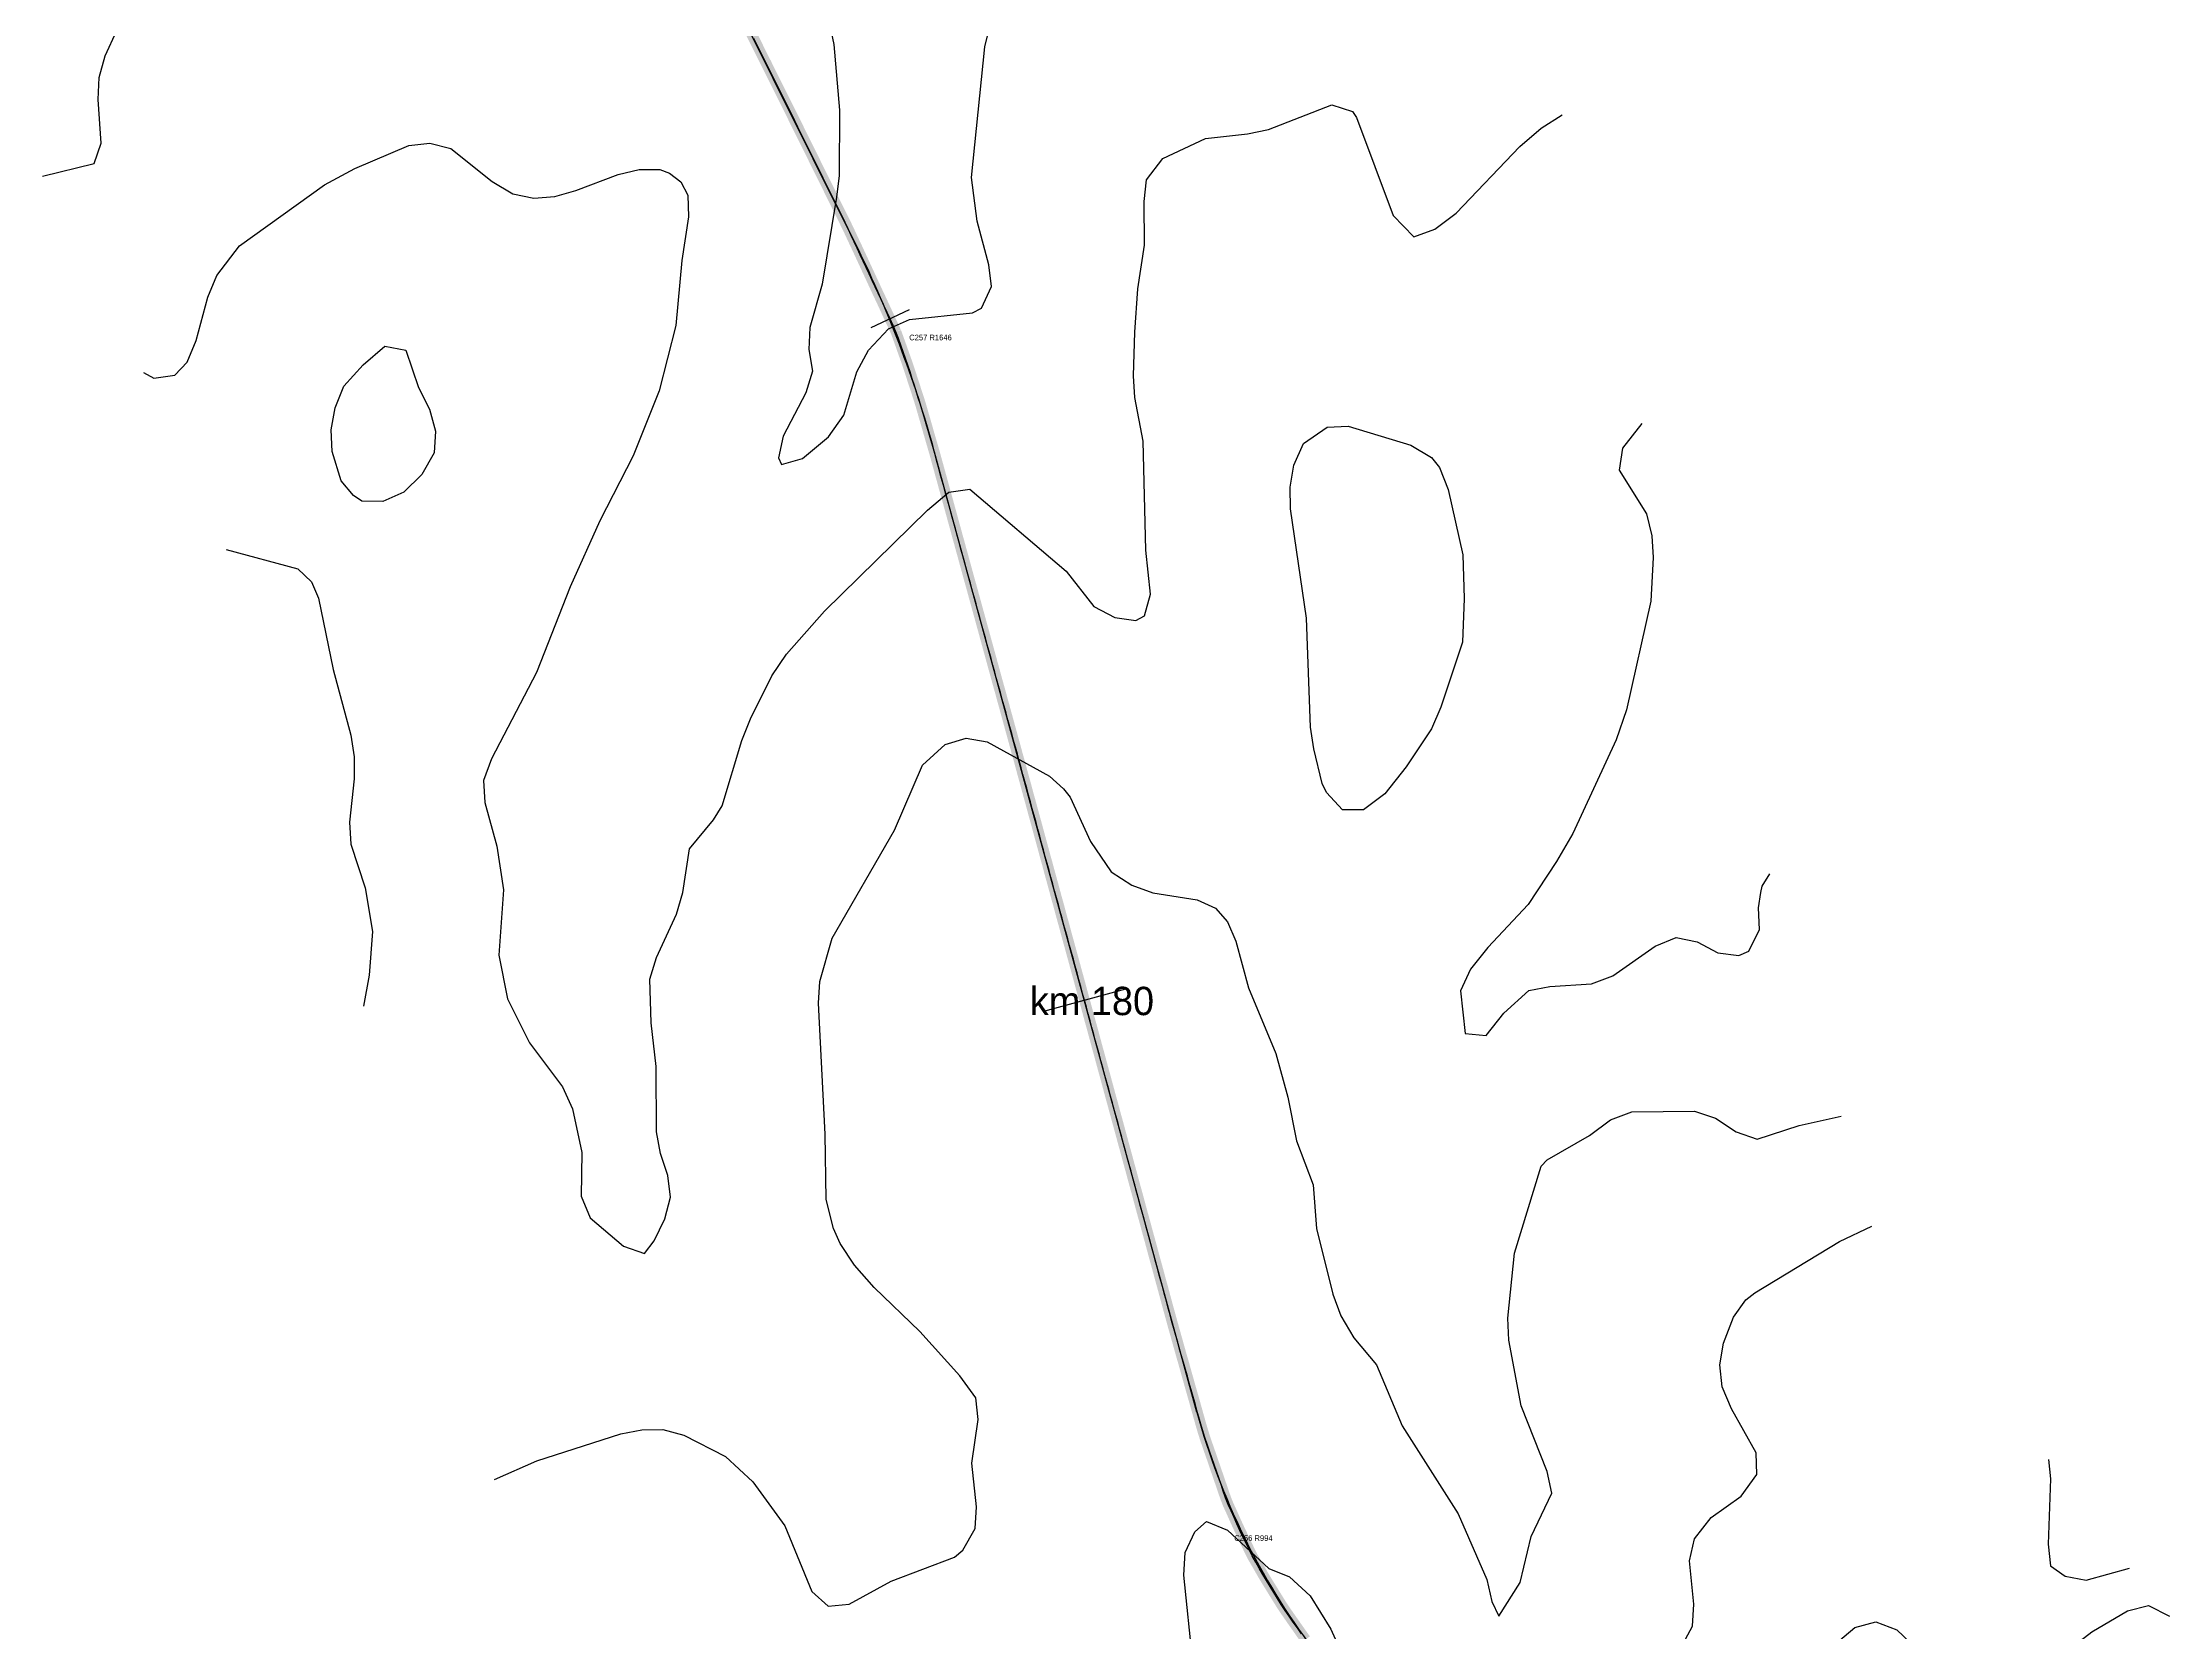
# Model space of a CAD drawing. Header units: metres. Extents: x 697254 to 930473, y 8023396 to 8227001.
# Drawn here: x 798632 to 801636, y 8119480 to 8121724 of the extents above; entities that cross this region are included whole.
import ezdxf

# ---------------------------------------------------------------- set-up
doc = ezdxf.new("R2010")
doc.units = ezdxf.units.M
for name, color, linetype in [('ALIGNMENT_FITTED', 4, 'Continuous'), ('CENTRELINE', 7, 'Continuous'), ('CHAINAGE', 7, 'Continuous'), ('CONTOUR_10M', 33, 'Continuous'), ('CONTOUR_INDEX_50M', 34, 'Continuous'), ('CURVE_LABELS', 4, 'Continuous'), ('GRADE_0-4', 3, 'Continuous'), ('GRADE_4-6', 2, 'Continuous')]:
    doc.layers.add(name, color=color, linetype=linetype)

msp = doc.modelspace()

# ---------------------------------------------------------------- linework, layer by layer
at = {"layer": 'ALIGNMENT_FITTED'}
for p, q in [((799777.3, 8121445.6), (798881.5, 8123243.7)), ((800262.2, 8119790.6), (799891.7, 8121145.7))]:
    msp.add_line(p, q, dxfattribs=at)
for centre, radius, start, end in [((798303.9, 8120711.6), 1646.1, 15.2914, 26.4809), ((801221.4, 8120052.9), 994.4, -164.7086, -143.0869)]:
    msp.add_arc(centre, radius, start, end, dxfattribs=at)
at = {"layer": 'CENTRELINE'}
msp.add_polyline3d([(800409.8, 8119477.8, 1171.2), (800404.1, 8119486, 1171.2), (800398.3, 8119494.2, 1171), (800392.6, 8119502.4, 1170.9), (800386.9, 8119510.6, 1170.7), (800381.3, 8119519, 1170.4), (800376.1, 8119527.5, 1170.2), (800370.8, 8119536, 1170.2), (800365.6, 8119544.5, 1170.1), (800360.3, 8119553, 1170.2), (800355.2, 8119561.6, 1170.4), (800350.2, 8119570.3, 1170.2), (800345.2, 8119579, 1170), (800340.2, 8119587.6, 1169.7), (800335.8, 8119596.6, 1169.6), (800331.5, 8119605.7, 1169.6), (800327.2, 8119614.7, 1169.5), (800322.9, 8119623.7, 1169.3), (800318.7, 8119632.8, 1169.2), (800314.6, 8119641.9, 1169.1), (800310.5, 8119651.1, 1168.9), (800306.3, 8119660.2, 1168.8), (800302.7, 8119669.5, 1168.8), (800299.4, 8119678.9, 1168.8), (800296.2, 8119688.4, 1168.6), (800292.9, 8119697.9, 1168.4), (800289.7, 8119707.3, 1168.1), (800286.4, 8119716.8, 1167.9), (800283.2, 8119726.3, 1167.9), (800279.9, 8119735.7, 1167.9), (800276.6, 8119745.2, 1167.8), (800273.4, 8119754.6, 1168), (800270.4, 8119764.2, 1168.1), (800267.6, 8119773.8, 1168.1), (800264.9, 8119783.4, 1168.3), (800262.2, 8119793.1, 1168.5), (800259.5, 8119802.7, 1168.5), (800256.8, 8119812.3, 1168.4), (800254, 8119822, 1168.2), (800251.3, 8119831.6, 1168.1), (800248.6, 8119841.2, 1168.1), (800245.9, 8119850.8, 1168.1), (800243.2, 8119860.5, 1168), (800240.4, 8119870.1, 1167.9), (800237.7, 8119879.7, 1167.8), (800235, 8119889.4, 1167.5), (800232.3, 8119899, 1167.2), (800229.6, 8119908.6, 1167), (800226.9, 8119918.3, 1166.9), (800224.3, 8119927.9, 1166.7), (800221.6, 8119937.6, 1166.9), (800219, 8119947.2, 1167.3), (800216.4, 8119956.9, 1167.8), (800213.8, 8119966.6, 1168.2), (800211.1, 8119976.2, 1168.4), (800208.5, 8119985.9, 1168.5), (800205.9, 8119995.5, 1168.5), (800203.2, 8120005.2, 1168.1), (800200.6, 8120014.8, 1167.6), (800198, 8120024.5, 1167.2), (800195.4, 8120034.1, 1167.1), (800192.7, 8120043.8, 1167.1), (800190.1, 8120053.5, 1167.2), (800187.5, 8120063.1, 1167.5), (800184.8, 8120072.8, 1167.8), (800182.2, 8120082.4, 1168), (800179.6, 8120092.1, 1168), (800177, 8120101.7, 1168), (800174.3, 8120111.4, 1167.9), (800171.7, 8120121, 1167.7), (800169.1, 8120130.7, 1167.5), (800166.4, 8120140.4, 1167.4), (800163.8, 8120150, 1167.4), (800161.2, 8120159.7, 1167.3), (800158.5, 8120169.3, 1167.2), (800155.9, 8120179, 1167.2), (800153.3, 8120188.6, 1167.5), (800150.7, 8120198.3, 1167.7), (800148, 8120207.9, 1167.9), (800145.4, 8120217.6, 1167.8), (800142.8, 8120227.3, 1167.6), (800140.1, 8120236.9, 1167.5), (800137.5, 8120246.6, 1167.6), (800134.9, 8120256.2, 1167.9), (800132.3, 8120265.9, 1168.2), (800129.6, 8120275.5, 1168.1), (800127, 8120285.2, 1167.7), (800124.4, 8120294.8, 1167.3), (800121.7, 8120304.5, 1166.8), (800119.1, 8120314.2, 1166.5), (800116.5, 8120323.8, 1166.2), (800113.9, 8120333.5, 1166), (800111.2, 8120343.1, 1166), (800108.6, 8120352.8, 1166.1), (800106, 8120362.4, 1166.2), (800103.3, 8120372.1, 1166.1), (800100.7, 8120381.8, 1165.9), (800098.1, 8120391.4, 1165.7), (800095.5, 8120401.1, 1165.5), (800092.8, 8120410.7, 1165.3), (800090.2, 8120420.4, 1165.2), (800087.6, 8120430, 1164.8), (800084.9, 8120439.7, 1164.3), (800082.3, 8120449.3, 1163.8), (800079.6, 8120459, 1163.4), (800077, 8120468.6, 1163.4), (800074.4, 8120478.3, 1163.3), (800071.7, 8120487.9, 1163.2), (800069.1, 8120497.6, 1163.2), (800066.5, 8120507.3, 1163.1), (800063.8, 8120516.9, 1162.9), (800061.2, 8120526.6, 1163.2), (800058.6, 8120536.2, 1163.5), (800055.9, 8120545.9, 1163.8), (800053.3, 8120555.5, 1163.3), (800050.7, 8120565.2, 1162.7), (800048, 8120574.8, 1162.1), (800045.4, 8120584.5, 1162), (800042.8, 8120594.1, 1162.1), (800040.1, 8120603.8, 1162.1), (800037.5, 8120613.5, 1162), (800034.9, 8120623.1, 1161.8), (800032.2, 8120632.8, 1161.6), (800029.6, 8120642.4, 1161.3), (800027, 8120652.1, 1160.9), (800024.3, 8120661.7, 1160.5), (800021.7, 8120671.4, 1160.2), (800019.1, 8120681, 1160.4), (800016.4, 8120690.7, 1160.5), (800013.8, 8120700.3, 1160.6), (800011.2, 8120710, 1160.2), (800008.5, 8120719.6, 1159.9), (800005.9, 8120729.3, 1159.6), (800003.2, 8120739, 1159.4), (800000.6, 8120748.6, 1159.2), (799997.9, 8120758.2, 1159.1), (799995.3, 8120767.9, 1159), (799992.6, 8120777.5, 1158.9), (799990, 8120787.2, 1158.8), (799987.3, 8120796.8, 1158.6), (799984.7, 8120806.5, 1158.4), (799982, 8120816.1, 1158.1), (799979.3, 8120825.8, 1157.8), (799976.7, 8120835.4, 1157.7), (799974, 8120845.1, 1157.6), (799971.4, 8120854.7, 1157.4), (799968.7, 8120864.4, 1157.1), (799966.1, 8120874, 1156.7), (799963.4, 8120883.7, 1156.4), (799960.8, 8120893.3, 1156.2), (799958.1, 8120903, 1156.2), (799955.5, 8120912.6, 1156.1), (799952.8, 8120922.3, 1155.9), (799950.2, 8120931.9, 1155.4), (799947.5, 8120941.6, 1155), (799944.9, 8120951.2, 1154.6), (799942.2, 8120960.9, 1154.3), (799939.5, 8120970.5, 1154.1), (799936.9, 8120980.2, 1153.8), (799934.2, 8120989.8, 1153.7), (799931.6, 8120999.5, 1153.5), (799928.9, 8121009.1, 1153.2), (799926.3, 8121018.8, 1152.9), (799923.6, 8121028.4, 1152.5), (799921, 8121038.1, 1152.1), (799918.3, 8121047.7, 1151.8), (799915.7, 8121057.4, 1151.5), (799913, 8121067, 1151.2), (799910.4, 8121076.7, 1150.9), (799907.7, 8121086.3, 1150.5), (799905, 8121096, 1150), (799902.4, 8121105.6, 1149.5), (799899.7, 8121115.3, 1148.9), (799897.1, 8121124.9, 1148.4), (799894.4, 8121134.6, 1147.8), (799891.8, 8121144.2, 1147.3), (799889, 8121153.8, 1146.8), (799886.2, 8121163.4, 1146.3), (799883.4, 8121173, 1146), (799880.7, 8121182.7, 1145.7), (799877.9, 8121192.3, 1145.5), (799875.1, 8121201.9, 1145.1), (799872.4, 8121211.5, 1144.6), (799869.4, 8121221.1, 1144.2), (799866.3, 8121230.6, 1143.7), (799863.2, 8121240.1, 1143.2), (799860.1, 8121249.6, 1142.8), (799857.1, 8121259.1, 1142.5), (799853.9, 8121268.6, 1142.3), (799850.6, 8121278.1, 1142.1), (799847.2, 8121287.5, 1141.9), (799843.9, 8121296.9, 1141.7), (799840.5, 8121306.4, 1141.3), (799837.1, 8121315.8, 1140.9), (799832.9, 8121324.9, 1140.1), (799828.7, 8121333.9, 1139.2), (799824.5, 8121343, 1138.5), (799820.3, 8121352.1, 1138), (799816.1, 8121361.2, 1137.7), (799811.8, 8121370.2, 1137.4), (799807.6, 8121379.3, 1136.9), (799803.4, 8121388.4, 1136.6), (799799.2, 8121397.5, 1136.5), (799795, 8121406.5, 1136.6), (799790.8, 8121415.6, 1137), (799786.6, 8121424.7, 1137.5), (799782.4, 8121433.8, 1137.9), (799778.1, 8121442.9, 1138.1), (799773.9, 8121451.9, 1138.2), (799769.7, 8121461, 1138.4), (799765.3, 8121470, 1138.7), (799760.9, 8121479, 1139.2), (799756.4, 8121487.9, 1139.7), (799752, 8121496.9, 1140.2), (799747.5, 8121505.9, 1140.5), (799743.1, 8121514.8, 1140.8), (799738.7, 8121523.8, 1141.1), (799734.2, 8121532.8, 1141.4), (799729.8, 8121541.7, 1141.6), (799725.3, 8121550.7, 1141.7), (799720.9, 8121559.7, 1141.8), (799716.5, 8121568.6, 1141.9), (799712, 8121577.6, 1142.4), (799707.6, 8121586.6, 1143), (799703.1, 8121595.5, 1143.4), (799698.7, 8121604.5, 1143.6), (799694.2, 8121613.5, 1143.7), (799689.8, 8121622.4, 1143.7), (799685.3, 8121631.4, 1143.8), (799680.9, 8121640.3, 1144.4), (799676.4, 8121649.3, 1145.1), (799671.9, 8121658.3, 1145.7), (799667.5, 8121667.2, 1145.9), (799663, 8121676.2, 1145.9), (799658.5, 8121685.1, 1145.9), (799654.1, 8121694.1, 1145.7), (799649.6, 8121703, 1145.6), (799645.1, 8121712, 1145.4), (799640.7, 8121720.9, 1145.2), (799636.2, 8121729.9, 1145.2)], dxfattribs=at)
at = {"layer": 'CHAINAGE'}
for p, q in [((799855.9, 8121346.6), (799801.5, 8121321.3)), ((800161.2, 8120387.9), (800045.5, 8120356.3))]:
    msp.add_line(p, q, dxfattribs=at)
at = {"layer": 'CONTOUR_10M'}
for points, elevation in [([(799736, 8121782.9), (799749.1, 8121721.2), (799757.5, 8121628.8), (799756.9, 8121536.5), (799753.1, 8121505.8), (799733, 8121383), (799715.5, 8121321.7), (799714, 8121291), (799719.3, 8121260.2), (799709.8, 8121229.5), (799677.6, 8121168.5), (799671.2, 8121137.8), (799675.5, 8121128.4), (799705.2, 8121136.8), (799741.6, 8121167.5), (799763.4, 8121198), (799781.8, 8121259.3), (799798.3, 8121289.8), (799826.3, 8121320), (799856.1, 8121333.4), (799945, 8121342.4), (799957.9, 8121349), (799972.2, 8121379.6), (799968.1, 8121410.4), (799951.6, 8121472.2), (799943.8, 8121533.8), (799962.8, 8121718.2), (799984.7, 8121810.1)], 1140), ([(798631.7, 8121535.7), (798704.5, 8121553.3), (798714.7, 8121582.2), (798710.5, 8121643.8), (798711.6, 8121674.6), (798720.2, 8121705.2), (798736.8, 8121741.2)], 1140), ([(799084.8, 8121269.3), (799115.4, 8121295.5), (799144.9, 8121289.8), (799162.5, 8121237.4), (799178.2, 8121206.4), (799186.9, 8121175.5), (799184.7, 8121144.8), (799167.3, 8121114.2), (799142, 8121089.6), (799112.2, 8121076.1), (799082.6, 8121076.9), (799071.1, 8121084.9), (799053.4, 8121105.6), (799040.9, 8121146.8), (799039.3, 8121177.6), (799045, 8121208.3), (799057.1, 8121238.9), (799084.8, 8121269.3)], 1160), ([(800412.6, 8121157.9), (800446.1, 8121181.1), (800475.7, 8121182.5), (800564.1, 8121155.7), (800593.5, 8121138.2), (800604.8, 8121124.4), (800617.2, 8121093.4), (800637.7, 8121000.8), (800639.8, 8120939.3), (800637, 8120877.8), (800606.8, 8120785.9), (800593.5, 8120755.3), (800557.6, 8120701.7), (800527.4, 8120663.5), (800497.5, 8120640.8), (800467.9, 8120641), (800445, 8120665.2), (800438.8, 8120677.9), (800427.4, 8120727), (800422.5, 8120757.8), (800416.8, 8120911.7), (800394.1, 8121065.9), (800393.8, 8121096.6), (800399.2, 8121127.3), (800412.6, 8121157.9)], 1160), ([(798891.3, 8121008.3), (798992.4, 8120981.4), (799011.5, 8120962.6), (799021.4, 8120939.6), (799042, 8120839.1), (799067.3, 8120746.5), (799071.9, 8120715.6), (799071.9, 8120684.9), (799065.4, 8120623.4), (799067.3, 8120592.6), (799087.2, 8120530.8), (799097.6, 8120469.1), (799093, 8120407.7), (799085, 8120363.9)], 1160), ([(799270.1, 8119695.6), (799329.7, 8119722.1), (799448.6, 8119759.9), (799478.3, 8119765.6), (799507.9, 8119766.1), (799537.4, 8119758.2), (799596.2, 8119727.8), (799634.7, 8119692.3), (799680.3, 8119630.1), (799718.3, 8119537.3), (799741.2, 8119516.5), (799770.8, 8119519.5), (799830.5, 8119551.9), (799919.8, 8119585.8), (799931.6, 8119595.7), (799948.9, 8119626.2), (799950.8, 8119657), (799944, 8119718.6), (799953.3, 8119780), (799949.7, 8119810.8), (799927.4, 8119841.9), (799871, 8119904.3), (799806.1, 8119966.7), (799778.5, 8119997.9), (799758.2, 8120028.9), (799748.8, 8120049.9), (799738.7, 8120090.8), (799737.3, 8120183.1), (799727.5, 8120367.8), (799729.6, 8120398.6), (799747, 8120459.8), (799835, 8120612.4), (799874.7, 8120704.1), (799906.7, 8120733.2), (799936.4, 8120742.3), (799966, 8120736.9), (800054.1, 8120688.4), (800073.5, 8120670.5), (800083.3, 8120659), (800112, 8120596.1), (800141, 8120553.4), (800170.3, 8120534.4), (800199.7, 8120523.7), (800262.4, 8120514), (800288.3, 8120502.3), (800305.2, 8120482.6), (800317.2, 8120455.5), (800335, 8120389.8), (800373.4, 8120297), (800390.5, 8120235.2), (800402.9, 8120173.5), (800426.5, 8120111.6), (800430.9, 8120050), (800453.9, 8119957.4), (800465.3, 8119926.5), (800483.7, 8119895.4), (800515.8, 8119857.6), (800552.2, 8119771.4), (800631, 8119647.2), (800671.4, 8119554.3), (800678.7, 8119523.4), (800688.4, 8119502.7), (800718.6, 8119549.9), (800734.4, 8119614.9), (800763.4, 8119676), (800756.7, 8119706.9), (800720.2, 8119799.7), (800702.7, 8119892.3), (800701.3, 8119923.1), (800710.7, 8120015.2), (800748.2, 8120137.8), (800756.8, 8120147), (800816.6, 8120181.4), (800846.5, 8120203.3), (800876.3, 8120214.7), (800965.1, 8120215.5), (800994.5, 8120205.8), (801023.9, 8120186.4), (801053.3, 8120175.8), (801112.8, 8120195.5), (801172.2, 8120208.4)], 1160), ([(800945.7, 8119458.1), (800962, 8119488.6), (800964.1, 8119519.3), (800958, 8119580.9), (800965.1, 8119611.6), (800988.6, 8119642), (801030.6, 8119672.2), (801052.8, 8119702.6), (801051.9, 8119733.4), (801017.3, 8119795.5), (801003.9, 8119826.4), (801000.9, 8119857.2), (801005.9, 8119887.9), (801020.1, 8119924.8), (801037.2, 8119949), (801050.2, 8119959.2), (801169.7, 8120031.5), (801215.3, 8120053.2)], 1170), ([(801464.8, 8119723.8), (801467.6, 8119696.7), (801464.2, 8119604.4), (801467.9, 8119573.6), (801488.5, 8119559), (801518, 8119553.5), (801579.1, 8119570.3)], 1170), ([(800256.6, 8119437.2), (800243.7, 8119560.5), (800245.6, 8119592.4), (800259.4, 8119621.8), (800275.8, 8119636.1), (800305.2, 8119623.9), (800363.7, 8119569.8), (800393.1, 8119557.9), (800422.3, 8119531.5), (800451.2, 8119484.2), (800487.7, 8119403.1)], 1170), ([(801486.9, 8119450.4), (801526.1, 8119480.4), (801576.6, 8119510.2), (801606.3, 8119517.8), (801635.7, 8119502.5)], 1180), ([(801161.4, 8119461.4), (801191.4, 8119486.4), (801221.1, 8119494.6), (801250.6, 8119483.4), (801338.2, 8119400.2)], 1180)]:
    msp.add_lwpolyline(points, dxfattribs=dict(at, elevation=elevation))
at = {"layer": 'CONTOUR_INDEX_50M', "elevation": 1150}
for points in [[(798774.3, 8121258.3), (798789, 8121250.5), (798818.7, 8121254.8), (798835.9, 8121272.8), (798848.9, 8121303.4), (798865.4, 8121364.7), (798877.9, 8121395.3), (798910.1, 8121437.2), (799029.8, 8121523.1), (799073, 8121546.3), (799149, 8121578.8), (799178.7, 8121582.1), (799208.2, 8121574.5), (799266.7, 8121528.1), (799296.1, 8121510.8), (799325.6, 8121504.5), (799355.2, 8121507), (799385, 8121515.1), (799444.5, 8121537.8), (799474.2, 8121544.9), (799503.8, 8121544.8), (799517.1, 8121540), (799533.2, 8121527.7), (799543.3, 8121508.8), (799544.1, 8121478), (799534.6, 8121416.6), (799526.4, 8121324.5), (799502.4, 8121232.5), (799465.9, 8121140.7), (799418.9, 8121049.1), (799377, 8120955.6), (799329.2, 8120835), (799265.7, 8120712.9), (799254.4, 8120682.3), (799256.6, 8120651.5), (799273.4, 8120589.7), (799283, 8120528), (799276.3, 8120435.8), (799288.6, 8120374.1), (799319.6, 8120312.1), (799366.2, 8120249.9), (799380.4, 8120219), (799393.6, 8120157.2), (799392.5, 8120095.7), (799405.1, 8120064.8), (799452.4, 8120025.1), (799481.9, 8120014.6), (799495.5, 8120032.7), (799510.8, 8120063.3), (799518.8, 8120093.9), (799515, 8120124.7), (799504.7, 8120155.6), (799498.9, 8120186.5), (799498.4, 8120278.8), (799491.2, 8120340.4), (799489.6, 8120402), (799498.9, 8120432.6), (799527.3, 8120493.8), (799536.1, 8120524.4), (799545.6, 8120585.8), (799579.5, 8120626.7), (799591.5, 8120646.7), (799619.4, 8120738.6), (799631.7, 8120769.2), (799661.8, 8120830.3), (799682.3, 8120860.7), (799736.2, 8120921.5), (799881.8, 8121064.1), (799911.8, 8121089.3), (799941.5, 8121093.8), (800077.4, 8120978.1), (800116.7, 8120928.1), (800146.1, 8120912.6), (800175.7, 8120908), (800188, 8120915), (800196.8, 8120945.6), (800190.1, 8121007.3), (800186.2, 8121161.2), (800174.6, 8121222.9), (800172.6, 8121253.6), (800174.4, 8121315.2), (800178.8, 8121376.6), (800188.3, 8121438), (800187.4, 8121499.6), (800190.7, 8121530.3), (800214.2, 8121560.7), (800274.3, 8121588.7), (800333.6, 8121595.2), (800363.3, 8121601.6), (800452.6, 8121636.4), (800482.1, 8121626.8), (800487.6, 8121618.3), (800539.2, 8121479.9), (800568.4, 8121450.1), (800598.1, 8121460.9), (800628.1, 8121483.4), (800718.2, 8121577.2), (800748.2, 8121603.5), (800778.1, 8121622)], [(800890.3, 8121186.2), (800863, 8121151.4), (800858.6, 8121120.7), (800897.3, 8121058.6), (800904.6, 8121027.7), (800906.5, 8120997), (800903.3, 8120935.5), (800868.7, 8120782.1), (800854.2, 8120739.8), (800793.1, 8120607.5), (800770.2, 8120568.2), (800730.1, 8120507.2), (800673.1, 8120446.5), (800648.7, 8120416.1), (800634.4, 8120385.5), (800641, 8120325.3), (800670.6, 8120322.4), (800695.7, 8120353.9), (800730.7, 8120385.9), (800760.4, 8120391.3), (800819.6, 8120395.4), (800849.4, 8120406.6), (800909.2, 8120448.3), (800939, 8120460.5), (800968.5, 8120454.8), (800997.9, 8120438.9), (801027.5, 8120435.2), (801041.5, 8120441.2), (801056.9, 8120471.8), (801055.2, 8120502.5), (801058.4, 8120524.1), (801060.3, 8120533.2), (801071.5, 8120550.6)]]:
    msp.add_lwpolyline(points, dxfattribs=at)
at = {"layer": 'GRADE_0-4', "const_width": 15}
for points in [[(799837.1, 8121315.8), (799832.9, 8121324.9), (799828.7, 8121333.9), (799824.5, 8121343), (799820.3, 8121352.1), (799816.1, 8121361.2), (799811.8, 8121370.2), (799807.6, 8121379.3), (799803.4, 8121388.4), (799799.2, 8121397.5), (799795, 8121406.5), (799790.8, 8121415.6), (799786.6, 8121424.7), (799782.4, 8121433.8), (799778.1, 8121442.9), (799773.9, 8121451.9), (799769.7, 8121461), (799765.3, 8121470), (799760.9, 8121479), (799756.4, 8121487.9), (799752, 8121496.9), (799747.5, 8121505.9), (799743.1, 8121514.8), (799738.7, 8121523.8), (799734.2, 8121532.8), (799729.8, 8121541.7), (799725.3, 8121550.7), (799720.9, 8121559.7), (799716.5, 8121568.6), (799712, 8121577.6), (799707.6, 8121586.6), (799703.1, 8121595.5), (799698.7, 8121604.5), (799694.2, 8121613.5), (799689.8, 8121622.4), (799685.3, 8121631.4), (799680.9, 8121640.3), (799676.4, 8121649.3), (799671.9, 8121658.3), (799667.5, 8121667.2), (799663, 8121676.2), (799658.5, 8121685.1), (799654.1, 8121694.1), (799649.6, 8121703), (799645.1, 8121712), (799640.7, 8121720.9), (799636.2, 8121729.9), (799631.7, 8121738.9)], [(799875.1, 8121201.9), (799872.4, 8121211.5), (799869.4, 8121221.1), (799866.3, 8121230.6), (799863.2, 8121240.1)], [(800415.6, 8119469.7), (800409.8, 8119477.8), (800404.1, 8119486), (800398.3, 8119494.2), (800392.6, 8119502.4), (800386.9, 8119510.6), (800381.3, 8119519), (800376.1, 8119527.5), (800370.8, 8119536), (800365.6, 8119544.5), (800360.3, 8119553), (800355.2, 8119561.6), (800350.2, 8119570.3), (800345.2, 8119579), (800340.2, 8119587.6), (800335.8, 8119596.6), (800331.5, 8119605.7), (800327.2, 8119614.7), (800322.9, 8119623.7), (800318.7, 8119632.8), (800314.6, 8119641.9), (800310.5, 8119651.1), (800306.3, 8119660.2), (800302.7, 8119669.5), (800299.4, 8119678.9), (800296.2, 8119688.4), (800292.9, 8119697.9), (800289.7, 8119707.3), (800286.4, 8119716.8), (800283.2, 8119726.3), (800279.9, 8119735.7), (800276.6, 8119745.2), (800273.4, 8119754.6), (800270.4, 8119764.2), (800267.6, 8119773.8), (800264.9, 8119783.4), (800262.2, 8119793.1), (800259.5, 8119802.7), (800256.8, 8119812.3), (800254, 8119822), (800251.3, 8119831.6), (800248.6, 8119841.2), (800245.9, 8119850.8), (800243.2, 8119860.5), (800240.4, 8119870.1), (800237.7, 8119879.7), (800235, 8119889.4), (800232.3, 8119899), (800229.6, 8119908.6), (800226.9, 8119918.3), (800224.3, 8119927.9), (800221.6, 8119937.6), (800219, 8119947.2), (800216.4, 8119956.9), (800213.8, 8119966.6), (800211.1, 8119976.2), (800208.5, 8119985.9), (800205.9, 8119995.5), (800203.2, 8120005.2), (800200.6, 8120014.8), (800198, 8120024.5), (800195.4, 8120034.1), (800192.7, 8120043.8), (800190.1, 8120053.5), (800187.5, 8120063.1), (800184.8, 8120072.8), (800182.2, 8120082.4), (800179.6, 8120092.1), (800177, 8120101.7), (800174.3, 8120111.4), (800171.7, 8120121), (800169.1, 8120130.7), (800166.4, 8120140.4), (800163.8, 8120150), (800161.2, 8120159.7), (800158.5, 8120169.3), (800155.9, 8120179), (800153.3, 8120188.6), (800150.7, 8120198.3), (800148, 8120207.9), (800145.4, 8120217.6), (800142.8, 8120227.3), (800140.1, 8120236.9), (800137.5, 8120246.6), (800134.9, 8120256.2), (800132.3, 8120265.9), (800129.6, 8120275.5), (800127, 8120285.2), (800124.4, 8120294.8), (800121.7, 8120304.5), (800119.1, 8120314.2), (800116.5, 8120323.8), (800113.9, 8120333.5), (800111.2, 8120343.1), (800108.6, 8120352.8), (800106, 8120362.4), (800103.3, 8120372.1), (800100.7, 8120381.8), (800098.1, 8120391.4), (800095.5, 8120401.1), (800092.8, 8120410.7), (800090.2, 8120420.4), (800087.6, 8120430), (800084.9, 8120439.7), (800082.3, 8120449.3), (800079.6, 8120459), (800077, 8120468.6), (800074.4, 8120478.3), (800071.7, 8120487.9), (800069.1, 8120497.6), (800066.5, 8120507.3), (800063.8, 8120516.9), (800061.2, 8120526.6), (800058.6, 8120536.2), (800055.9, 8120545.9), (800053.3, 8120555.5), (800050.7, 8120565.2), (800048, 8120574.8), (800045.4, 8120584.5), (800042.8, 8120594.1), (800040.1, 8120603.8), (800037.5, 8120613.5), (800034.9, 8120623.1), (800032.2, 8120632.8), (800029.6, 8120642.4), (800027, 8120652.1), (800024.3, 8120661.7), (800021.7, 8120671.4), (800019.1, 8120681), (800016.4, 8120690.7), (800013.8, 8120700.3), (800011.2, 8120710), (800008.5, 8120719.6), (800005.9, 8120729.3), (800003.2, 8120739), (800000.6, 8120748.6), (799997.9, 8120758.2), (799995.3, 8120767.9), (799992.6, 8120777.5), (799990, 8120787.2), (799987.3, 8120796.8), (799984.7, 8120806.5), (799982, 8120816.1), (799979.3, 8120825.8), (799976.7, 8120835.4), (799974, 8120845.1), (799971.4, 8120854.7), (799968.7, 8120864.4), (799966.1, 8120874), (799963.4, 8120883.7), (799960.8, 8120893.3), (799958.1, 8120903), (799955.5, 8120912.6), (799952.8, 8120922.3), (799950.2, 8120931.9), (799947.5, 8120941.6), (799944.9, 8120951.2), (799942.2, 8120960.9), (799939.5, 8120970.5), (799936.9, 8120980.2), (799934.2, 8120989.8), (799931.6, 8120999.5), (799928.9, 8121009.1), (799926.3, 8121018.8), (799923.6, 8121028.4), (799921, 8121038.1), (799918.3, 8121047.7), (799915.7, 8121057.4), (799913, 8121067), (799910.4, 8121076.7), (799907.7, 8121086.3), (799905, 8121096), (799902.4, 8121105.6)]]:
    msp.add_lwpolyline(points, dxfattribs=at)
at = {"layer": 'GRADE_4-6', "const_width": 15}
for points in [[(799863.2, 8121240.1), (799860.1, 8121249.6), (799857.1, 8121259.1), (799853.9, 8121268.6), (799850.6, 8121278.1), (799847.2, 8121287.5), (799843.9, 8121296.9), (799840.5, 8121306.4), (799837.1, 8121315.8)], [(799902.4, 8121105.6), (799899.7, 8121115.3), (799897.1, 8121124.9), (799894.4, 8121134.6), (799891.8, 8121144.2), (799889, 8121153.8), (799886.2, 8121163.4), (799883.4, 8121173), (799880.7, 8121182.7), (799877.9, 8121192.3), (799875.1, 8121201.9)]]:
    msp.add_lwpolyline(points, dxfattribs=at)

# ---------------------------------------------------------------- texts
at = {"layer": 'CHAINAGE'}
msp.add_text('km 180', height=40, dxfattribs=at).set_placement((800026.2, 8120351.1))
at = {"layer": 'CURVE_LABELS'}
for s, p in [('C257 R1646', (799855.8, 8121303.8)), ('C256 R994', (800314.9, 8119608.8))]:
    msp.add_text(s, height=8, dxfattribs=at).set_placement(p)

doc.saveas('drawing.dxf')
